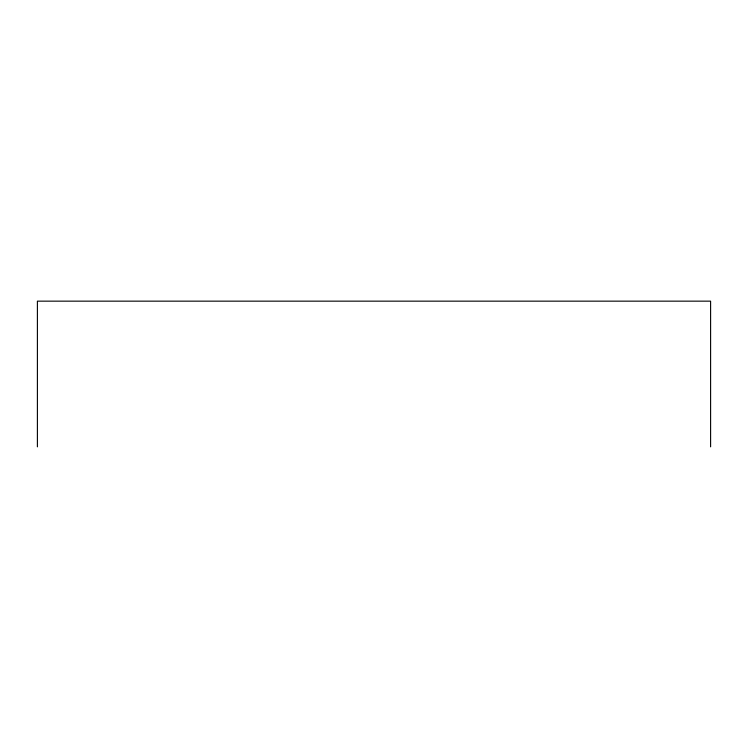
<?xml version="1.0" encoding="UTF-8"?>
<svg xmlns="http://www.w3.org/2000/svg" width="748" height="748" viewBox="0 0 748 748"><rect width="100%" height="100%" fill="white"/><g stroke="black" fill="none" stroke-linecap="round" stroke-linejoin="round"><path stroke-width="1.12" d="M710.6 446.846L710.6 301.154L37.4 301.154L37.4 446.846"/></g></svg>
